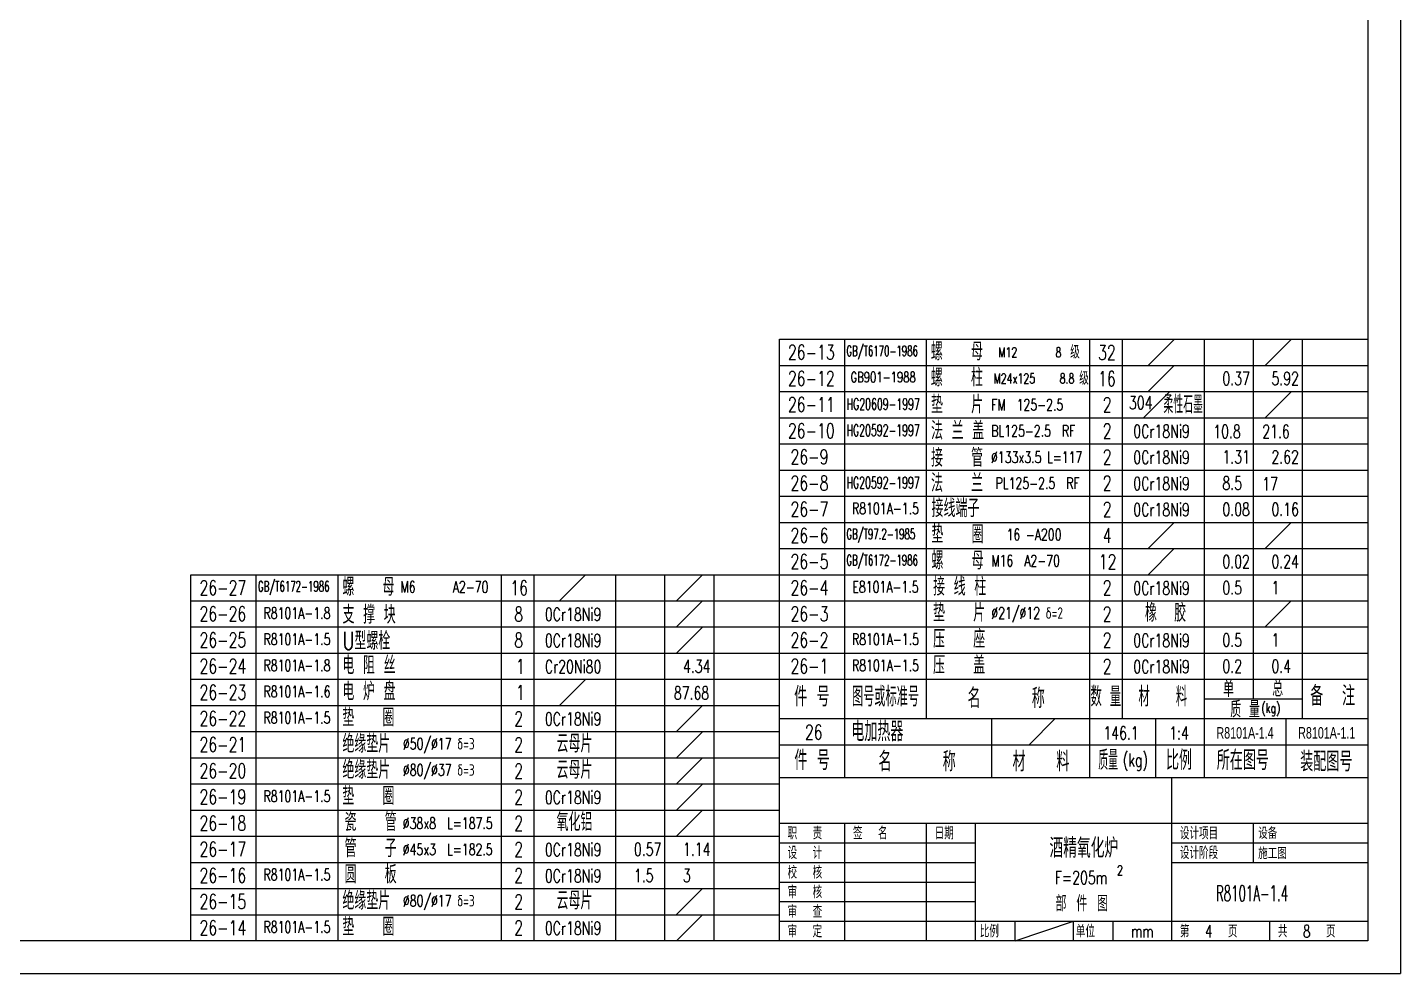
# Model space of a CAD drawing. Header units: millimetres. Extents: x 1545 to 36024, y 3418 to 15628.
# Drawn here: x 31824 to 36024, y 9688 to 12582 of the extents above; entities that cross this region are included whole.
import ezdxf
from ezdxf.enums import TextEntityAlignment as Align

# ---------------------------------------------------------------- set-up
doc = ezdxf.new("R2010")
doc.units = ezdxf.units.MM
doc.linetypes.add('DASHDOT', pattern=[1, 0.5, -0.25, 0, -0.25])
for name, color, linetype in [('1', 2, 'DASHDOT'), ('1轮廓实线层', 1, 'Continuous'), ('CDR_DIM', 7, 'Continuous'), ('CDR_DWG1', 1, 'Continuous'), ('CDR_TEXT', 7, 'Continuous'), ('TEXT', 2, 'Continuous')]:
    doc.layers.add(name, color=color, linetype=linetype)
doc.styles.add('CLB', font='clb.shx', dxfattribs={"bigfont": 'hztxt.shx'})
doc.styles.add('HZ', font='simplex.shx', dxfattribs={"width": 0.7, "height": 30, "bigfont": 'HZ.shx'})
doc.styles.add('HZTXT', font='TXT', dxfattribs={"width": 0.7, "bigfont": 'HZTXT'})
doc.styles.get("Standard").update_dxf_attribs({"font": 'txt', "bigfont": 'gbcbig.shx'})

msp = doc.modelspace()

# ---------------------------------------------------------------- linework, layer by layer
for p, q in [((34123.6, 11628), (35923.6, 11628)), ((34323.6, 10288), (34323.6, 11628)), ((34573.6, 10468), (34573.6, 11628)), ((35073.6, 10468), (35073.6, 11628)), ((35173.6, 10468), (35173.6, 11628)), ((35423.6, 10288), (35423.6, 11628)), ((35573.6, 10528), (35573.6, 11628)), ((35609.1, 11548.1), (35688.7, 11627.7)), ((35723.6, 10468), (35723.6, 11628)), ((34123.6, 11548), (35923.6, 11548)), ((34123.6, 11468), (35923.6, 11468)), ((35609.1, 11388.1), (35688.7, 11467.7)), ((34123.6, 11388), (35923.6, 11388)), ((34123.6, 11308), (35923.6, 11308)), ((34123.6, 11228), (35923.6, 11228)), ((34123.6, 11148), (35923.6, 11148)), ((34123.6, 11068), (35923.6, 11068)), ((35609.1, 10988.1), (35688.7, 11067.7)), ((34123.6, 10988), (35923.6, 10988)), ((32323.6, 10908), (34123.6, 10908)), ((32523.6, 9788), (32523.6, 10908)), ((32773.6, 9788), (32773.6, 10908)), ((33273.6, 9788), (33273.6, 10908)), ((33373.6, 9788), (33373.6, 10908)), ((33623.6, 9788), (33623.6, 10908)), ((33773.6, 9788), (33773.6, 10908)), ((33809.1, 10828.1), (33888.7, 10907.7)), ((33923.6, 9788), (33923.6, 10908)), ((34123.6, 10908), (35923.6, 10908)), ((32323.6, 10828), (34123.6, 10828)), ((33809.1, 10748.1), (33888.7, 10827.7)), ((34123.6, 10828), (35923.6, 10828)), ((35609.1, 10748.1), (35688.7, 10827.7)), ((32323.6, 10748), (34123.6, 10748)), ((33809.1, 10668.1), (33888.7, 10747.7)), ((34123.6, 10748), (35923.6, 10748)), ((32323.6, 10668), (34123.6, 10668)), ((34123.6, 10668), (35923.6, 10668)), ((32323.6, 10588), (34123.6, 10588)), ((34123.6, 10588), (35923.6, 10588)), ((32323.6, 10508), (34123.6, 10508)), ((33809.1, 10428.1), (33888.7, 10507.7)), ((35423.6, 10528), (35723.6, 10528)), ((34123.6, 10468), (34322.7, 10468)), ((34123.6, 10468), (34322.7, 10468)), ((34123.6, 10468), (34322.7, 10468)), ((34123.6, 10468), (34322.7, 10468)), ((34773.6, 10288), (34773.6, 10468)), ((34822.7, 10468), (35072.7, 10468)), ((35073.6, 10288), (35073.6, 10468)), ((35272.7, 10468), (35422.7, 10468)), ((35273.6, 10468), (35273.6, 10288)), ((35673.6, 10288), (35673.6, 10468)), ((32323.6, 10428), (34123.6, 10428)), ((33809.1, 10348.1), (33888.7, 10427.7)), ((34123.6, 10388), (35923.6, 10388)), ((32323.6, 10348), (34123.6, 10348)), ((33809.1, 10268.1), (33888.7, 10347.7)), ((32323.6, 10268), (34123.6, 10268)), ((33809.1, 10188.1), (33888.7, 10267.7)), ((32323.6, 10188), (34123.6, 10188)), ((33809.1, 10108.1), (33888.7, 10187.7)), ((32323.6, 10108), (34123.6, 10108)), ((32323.6, 10028), (34123.6, 10028)), ((32323.6, 9948), (34123.6, 9948)), ((33809.1, 9868.1), (33888.7, 9947.7)), ((32323.6, 9868), (34123.6, 9868)), ((33809.1, 9788.1), (33888.7, 9867.7)), ((27623.6, 9688), (36023.6, 9688))]:
    msp.add_line(p, q)
at = {"color": 7, "linetype": 'Continuous'}
msp.add_line((34123.6, 10468), (35923.6, 10468), dxfattribs=at)
msp.add_line((34123.6, 10468), (35923.6, 10468), dxfattribs=at)
msp.add_line((34123.6, 10468), (35923.6, 10468), dxfattribs=at)
msp.add_line((34123.6, 10468), (35923.6, 10468), dxfattribs=at)
msp.add_line((34123.6, 10468), (35923.6, 10468), dxfattribs=at)
at = {"layer": '1轮廓实线层'}
msp.add_line((34124.4, 10288), (35923.6, 10288), dxfattribs=at)
at = {"layer": 'CDR_DIM'}
for p, q in [((35251.2, 11548), (35330.8, 11627.6)), ((35251.2, 11468), (35330.8, 11547.6)), ((35236.9, 11388), (35316.5, 11467.6)), ((35251.2, 10988), (35330.8, 11067.6)), ((35251.2, 10908), (35330.8, 10987.6)), ((33451.2, 10828), (33530.8, 10907.6)), ((33451.2, 10508), (33530.8, 10587.6)), ((34887.5, 10388), (34967.1, 10467.6))]:
    msp.add_line(p, q, dxfattribs=at)
at = {"layer": 'CDR_DIM', "color": 0, "linetype": 'Continuous'}
for p, q in [((34822.7, 10468), (35072.7, 10468)), ((34822.7, 10468), (35072.7, 10468)), ((35272.7, 10468), (35422.7, 10468)), ((35272.7, 10468), (35422.7, 10468))]:
    msp.add_line(p, q, dxfattribs=at)
at = {"layer": 'CDR_DWG1', "color": 1}
msp.add_line((35923.6, 15528), (35923.6, 9788), dxfattribs=at)
at = {"layer": 'CDR_DWG1'}
for p, q in [((34123.6, 9788), (34123.6, 11628)), ((32323.6, 9788), (32323.6, 10908)), ((35923.6, 9788), (27873.6, 9788))]:
    msp.add_line(p, q, dxfattribs=at)
at = {"layer": 'CDR_TEXT', "color": 0, "linetype": 'Continuous'}
msp.add_line((36023.6, 15628), (36023.6, 9688), dxfattribs=at)
at = {"layer": 'TEXT'}
for p, q in [((35323.6, 9788), (35323.6, 10288)), ((34123.6, 10148), (35923.6, 10148)), ((34323.6, 9788), (34323.6, 10148)), ((34573.6, 9788), (34573.6, 10148)), ((34723.6, 9788), (34723.6, 10148)), ((35573.6, 10028), (35573.6, 10148)), ((34123.6, 10088), (34723.6, 10088)), ((35323.6, 10088), (35923.6, 10088)), ((34123.6, 10028), (34723.6, 10028)), ((35323.6, 10028), (35923.6, 10028)), ((34123.6, 9968), (34723.6, 9968)), ((34123.6, 9908), (34723.6, 9908)), ((34123.6, 9848), (35923.6, 9848)), ((34844.8, 9788), (35023.6, 9848)), ((34844.8, 9788), (34844.8, 9848)), ((35023.6, 9788), (35023.6, 9848)), ((35144.8, 9788), (35144.8, 9848)), ((35623.6, 9788), (35623.6, 9848))]:
    msp.add_line(p, q, dxfattribs=at)

# ---------------------------------------------------------------- texts
at = {"style": 'HZ'}
for s, height, width, p in [('26-13', 45, 0.7, (34149.8, 11565.7)), ('GB/T6170-1986', 32, 0.6, (34328.6, 11576.4)), ('螺   母', 55, 0.7, (34586.9, 11563.6)), ('  M12       8', 30, 0.7, (34764.7, 11573.2)), ('级', 40, 0.7, (35013.2, 11569)), ('32', 45, 0.7, (35098.4, 11565)), ('26-12', 45, 0.7, (34149.8, 11485.7)), ('GB901-1988', 32, 0.7, (34341.3, 11496.4)), ('螺   柱', 55, 0.7, (34586.9, 11483.6)), (' M24x125    8.8', 30, 0.7, (34764.7, 11493.2)), ('级', 40, 0.7, (35040.6, 11489)), ('16', 45, 0.7, (35098.4, 11485)), ('0.37', 40, 0.7, (35478.7, 11488)), ('5.92', 40, 0.7, (35628.7, 11488)), ('26-11', 45, 0.7, (34149.8, 11405.7)), ('HG20609-1997', 35, 0.6, (34329.2, 11412.1)), ('垫   片', 55, 0.7, (34587.4, 11401.1)), ('FM  125-2.5', 35, 0.7, (34771.5, 11410.2)), ('2', 45, 0.7, (35112.6, 11405)), ('304', 40, 0.7, (35192.8, 11414)), ('柔性石墨', 55, 0.5, (35298.3, 11401.1)), ('26-10', 45, 0.7, (34149.8, 11325.7)), ('HG20592-1997', 35, 0.6, (34328.9, 11332.1)), ('法 兰 盖', 55, 0.7, (34587.4, 11321.1)), ('BL125-2.5  RF', 35, 0.7, (34771.5, 11330.2)), ('2', 45, 0.7, (35112.6, 11325)), ('0Cr18Ni9', 40, 0.7, (35206.2, 11326.7)), ('10.8', 40, 0.7, (35450.7, 11326)), ('21.6', 40, 0.7, (35600.7, 11326)), ('接   管', 55, 0.7, (34587.4, 11238.3)), ('26-9', 45, 0.7, (34157.6, 11245.7)), (' %%c133x3.5 L=117', 35, 0.7, (34754.1, 11249.7)), ('2', 45, 0.7, (35112.6, 11245)), ('0Cr18Ni9', 40, 0.7, (35206.2, 11246.7)), ('1.31', 40, 0.7, (35478.7, 11248)), ('2.62', 40, 0.7, (35628.7, 11248)), ('法   兰', 55, 0.7, (34587.4, 11161.1)), ('26-8', 45, 0.7, (34157.6, 11165.7)), ('HG20592-1997', 35, 0.6, (34328.9, 11172.1)), ('PL125-2.5  RF', 35, 0.7, (34784.8, 11170.2)), ('2', 45, 0.7, (35112.6, 11165)), ('0Cr18Ni9', 40, 0.7, (35206.2, 11166.7)), ('8.5', 40, 0.7, (35478.7, 11168)), ('17', 40, 0.7, (35600.7, 11166)), ('26-7', 45, 0.7, (34157.6, 11085.7)), ('接线端子', 55, 0.7, (34589.1, 11084)), ('2', 45, 0.7, (35112.6, 11085)), ('0Cr18Ni9', 40, 0.7, (35206.2, 11086.7)), ('0.08', 40, 0.7, (35478.7, 11088)), ('0.16', 40, 0.7, (35628.7, 11088)), ('26-6', 45, 0.7, (34157.6, 11005.7)), ('GB/T97.2-1985', 32, 0.6, (34328.6, 11016.4)), ('垫   圈', 55, 0.7, (34588.8, 11004.2)), ('16 -A200', 35, 0.7, (34818.6, 11013.2)), ('4', 45, 0.7, (35112.6, 11005)), ('26-5', 45, 0.7, (34157.6, 10925.7)), ('GB/T6172-1986', 32, 0.6, (34328.6, 10936.4)), ('螺   母', 55, 0.7, (34588.8, 10924.2)), ('M16  A2-70', 35, 0.7, (34771.9, 10933.2)), ('12', 45, 0.7, (35100.6, 10925)), ('0.02', 40, 0.7, (35478.7, 10928)), ('0.24', 40, 0.7, (35628.7, 10928)), ('26-27', 45, 0.7, (32349.8, 10845.7)), ('GB/T6172-1986', 32, 0.6, (32528.6, 10856.4)), ('螺   母', 55, 0.7, (32786.9, 10843.6)), ('M6      A2-70', 35, 0.7, (32964.7, 10853.2)), ('16', 45, 0.7, (33300.6, 10845)), ('26-4', 45, 0.7, (34157.6, 10845.7)), ('接 线 柱', 55, 0.7, (34593.7, 10844)), ('2', 45, 0.7, (35112.6, 10845)), ('0Cr18Ni9', 40, 0.7, (35206.2, 10846.7)), ('0.5', 40, 0.7, (35478.7, 10848)), ('1', 40, 0.7, (35628.7, 10848)), ('26-26', 45, 0.7, (32349.8, 10765.7)), ('支 撑 块', 55, 0.7, (32787.4, 10758.3)), ('8', 45, 0.7, (33312.6, 10765)), ('0Cr18Ni9', 40, 0.7, (33406.2, 10766.7)), ('26-3', 45, 0.7, (34157.6, 10765.7)), ('垫   片', 55, 0.7, (34593.7, 10764)), ('%%c21/%%c12 δ=2', 35, 0.7, (34771.9, 10773.2)), ('2', 45, 0.7, (35112.6, 10765)), ('橡  胶', 55, 0.7, (35241.9, 10764)), ('26-25', 45, 0.7, (32349.8, 10685.7)), ('U型螺栓', 55, 0.7, (32787.4, 10678.3)), ('8', 45, 0.7, (33312.6, 10685)), ('0Cr18Ni9', 40, 0.7, (33406.2, 10686.7)), ('26-2', 45, 0.7, (34157.6, 10685.7)), ('压   座', 55, 0.7, (34593.7, 10684)), ('2', 45, 0.7, (35112.6, 10685)), ('0Cr18Ni9', 40, 0.7, (35206.2, 10686.7)), ('0.5', 40, 0.7, (35478.7, 10688)), ('1', 40, 0.7, (35628.7, 10688)), ('26-24', 45, 0.7, (32349.8, 10605.7)), ('电 阻 丝', 55, 0.7, (32786.9, 10603.6)), ('1', 45, 0.7, (33317.7, 10605)), ('Cr20Ni80', 40, 0.7, (33406.2, 10606.7)), ('4.34', 40, 0.7, (33828.7, 10608)), ('26-1', 45, 0.7, (34157.6, 10605.7)), ('压   盖', 55, 0.7, (34593.7, 10604)), ('2', 45, 0.7, (35112.6, 10605)), ('0Cr18Ni9', 40, 0.7, (35206.2, 10606.7)), ('0.2', 40, 0.7, (35478.7, 10608)), ('0.4', 40, 0.7, (35628.7, 10608)), ('电 炉 盘', 55, 0.7, (32786.9, 10523.6)), ('26-23', 45, 0.7, (32349.8, 10525.7)), ('1', 45, 0.7, (33317.7, 10525)), ('87.68', 40, 0.7, (33800.7, 10526)), ('垫   圈', 55, 0.7, (32786.9, 10443.6)), ('26-22', 45, 0.7, (32349.8, 10445.7)), ('2', 45, 0.7, (33312.6, 10445)), ('0Cr18Ni9', 40, 0.7, (33406.2, 10446.7)), ('电加热器', 60, 0.7, (34343.5, 10398.5)), ('绝缘垫片', 55, 0.7, (32786.9, 10363.6)), ('云母片', 55, 0.7, (33441.9, 10364)), ('26', 45, 0.7, (34201.8, 10403.6)), ('26-21', 45, 0.7, (32349.8, 10365.7)), ('%%c50/%%c17 δ=3', 35, 0.7, (32971.9, 10373.2)), ('2', 45, 0.7, (33312.6, 10365)), ('绝缘垫片', 55, 0.7, (32786.9, 10283.6)), ('%%c80/%%c37 δ=3', 35, 0.7, (32971.9, 10293.2)), ('云母片', 55, 0.7, (33441.9, 10284)), ('26-20', 45, 0.7, (32349.8, 10285.7)), ('2', 45, 0.7, (33312.6, 10285)), ('26-19', 45, 0.7, (32349.8, 10205.7)), ('垫   圈', 55, 0.7, (32786.9, 10203.6)), ('2', 45, 0.7, (33312.6, 10205)), ('0Cr18Ni9', 40, 0.7, (33406.2, 10206.7)), ('26-18', 45, 0.7, (32349.8, 10125.7)), ('瓷   管', 55, 0.7, (32793.7, 10124)), ('%%c38x8  L=187.5', 35, 0.7, (32971.5, 10130.2)), ('2', 45, 0.7, (33312.6, 10125)), ('氧化铝', 55, 0.7, (33441.9, 10124)), ('26-17', 45, 0.7, (32349.8, 10045.7)), ('管   子', 55, 0.7, (32793.7, 10044)), ('%%c45x3  L=182.5', 35, 0.7, (32971.5, 10050.2)), ('2', 45, 0.7, (33312.6, 10045)), ('0Cr18Ni9', 40, 0.7, (33406.2, 10046.7)), ('0.57', 40, 0.7, (33678.7, 10048)), ('1.14', 40, 0.7, (33828.7, 10048)), ('26-16', 45, 0.7, (32349.8, 9965.7)), ('圆   板', 55, 0.7, (32793.7, 9964)), ('2', 45, 0.7, (33312.6, 9965)), ('0Cr18Ni9', 40, 0.7, (33406.2, 9966.7)), ('1.5', 40, 0.7, (33678.7, 9968)), ('3', 40, 0.7, (33828.7, 9968)), ('26-15', 45, 0.7, (32349.8, 9885.7)), ('绝缘垫片', 55, 0.7, (32786.9, 9883.6)), ('%%c80/%%c17 δ=3', 35, 0.7, (32971.9, 9893.2)), ('2', 45, 0.7, (33312.6, 9885)), ('云母片', 55, 0.7, (33441.9, 9884)), ('26-14', 45, 0.7, (32349.8, 9805.7)), ('垫   圈', 55, 0.7, (32786.9, 9803.6)), ('2', 45, 0.7, (33312.6, 9805)), ('0Cr18Ni9', 40, 0.7, (33406.2, 9806.7))]:
    msp.add_text(s, height=height, dxfattribs=dict(at, width=width)).set_placement(p)
at = {"style": 'HZ', "width": 0.7}
for s, p in [('R8101A-1.5', (34448.1, 11110.5)), ('E8101A-1.5', (34448.1, 10870.5)), ('R8101A-1.8', (32648.1, 10790.5)), ('R8101A-1.5', (32648.1, 10710.5)), ('R8101A-1.5', (34448.1, 10710.5)), ('R8101A-1.8', (32648.1, 10630.5)), ('R8101A-1.5', (34448.1, 10630.5)), ('R8101A-1.6', (32648.1, 10550.5)), ('R8101A-1.5', (32648.1, 10470.5)), ('R8101A-1.5', (32648.1, 10230.5)), ('R8101A-1.5', (32648.1, 9990.5)), ('R8101A-1.5', (32648.1, 9830.5))]:
    msp.add_text(s, height=35, dxfattribs=at).set_placement(p, align=Align.MIDDLE)
at = {"style": 'HZ'}
for s, height, width, p in [('单', 50, 0.7, (35497.6, 10533.8)), ('总', 50, 0.7, (35647.8, 10534.8)), ('件 号', 60, 0.7, (34223, 10505)), ('图号或标准号', 60, 0.6, (34448.2, 10505)), ('名     称', 60, 0.7, (34817.3, 10500)), ('数 量', 60, 0.6, (35122, 10505)), ('材   料', 60, 0.6, (35296.4, 10505)), ('备  注', 60, 0.7, (35815.9, 10507.5)), ('质 量', 50, 0.7, (35548, 10471)), ('(kg)', 30, 0.7, (35626.7, 10485.1))]:
    msp.add_text(s, height=height, dxfattribs=dict(at, width=width)).set_placement(p, align=Align.CENTER)
at = {"ltscale": 1.5, "style": 'CLB', "width": 0.7}
for s, p in [('R8101A-1.4', (35547.9, 10424.3)), ('R8101A-1.1', (35797.9, 10424.3))]:
    msp.add_text(s, height=35, dxfattribs=at).set_placement(p, align=Align.MIDDLE)
at = {"color": 7, "linetype": 'Continuous', "style": 'HZ'}
for s, width, p in [('件 号', 0.7, (34169.4, 10310.6)), ('质量', 0.5, (35099.2, 10310.6)), ('比例', 0.7, (35306.1, 10310.6)), ('所在图号', 0.7, (35461.5, 10310.6)), ('名     称', 0.7, (34426.7, 10306.4)), ('材   料', 0.7, (34836.9, 10306.4)), ('装配图号', 0.7, (35716.7, 10306.4))]:
    msp.add_text(s, height=60, dxfattribs=dict(at, width=width)).set_placement(p)
at = {"width": 0.55}
msp.add_text('R8101A-1.4', height=48, dxfattribs=at).set_placement((35459, 9909.6))
at = {"layer": '1', "style": 'HZTXT', "width": 0.7}
msp.add_text('2', height=30.4, dxfattribs=at).set_placement((35165.6, 9988.4), align=Align.CENTER)
at = {"layer": 'CDR_DIM', "color": 0, "linetype": 'Continuous', "style": 'HZ', "width": 0.7}
for s, p in [('146.1', (35168.6, 10423.7)), ('1:4', (35346.1, 10423.7)), ('(kg)', (35212.3, 10338.5))]:
    msp.add_text(s, height=40, dxfattribs=at).set_placement(p, align=Align.MIDDLE)
at = {"layer": 'TEXT', "style": 'HZTXT', "width": 0.7}
for s, height, p in [('职  责', 38, (34148.6, 10098.4)), ('签  名', 38, (34348.6, 10098.4)), ('日期', 38, (34598.6, 10098.4)), ('设计项目', 38, (35348.6, 10098.4)), ('设备', 35, (35587.9, 10100)), ('设  计', 38, (34148.6, 10038.4)), ('设计阶段', 38, (35348.6, 10038.4)), ('施工图', 35, (35587.9, 10038.4)), ('校  核', 38, (34148.6, 9978.4)), ('F=205m', 40, (34966.4, 9961.5)), ('审  核', 38, (34148.6, 9918.4)), ('部 件 图', 48, (34968.2, 9878.2)), ('审  查', 38, (34148.6, 9858.4)), ('审  定', 38, (34148.6, 9798.4)), ('比例', 38, (34736.5, 9798.4)), ('单位', 38, (35030.4, 9798.4)), ('第  4  页  ', 38, (35348.6, 9798.4)), ('共  8  页', 38, (35648.6, 9798.4)), ('mm', 38, (35199.6, 9798.4))]:
    msp.add_text(s, height=height, dxfattribs=at).set_placement(p)
msp.add_text('酒精氧化炉', height=60, dxfattribs=at).set_placement((35054.9, 10075), align=Align.MIDDLE)

doc.saveas('drawing.dxf')
